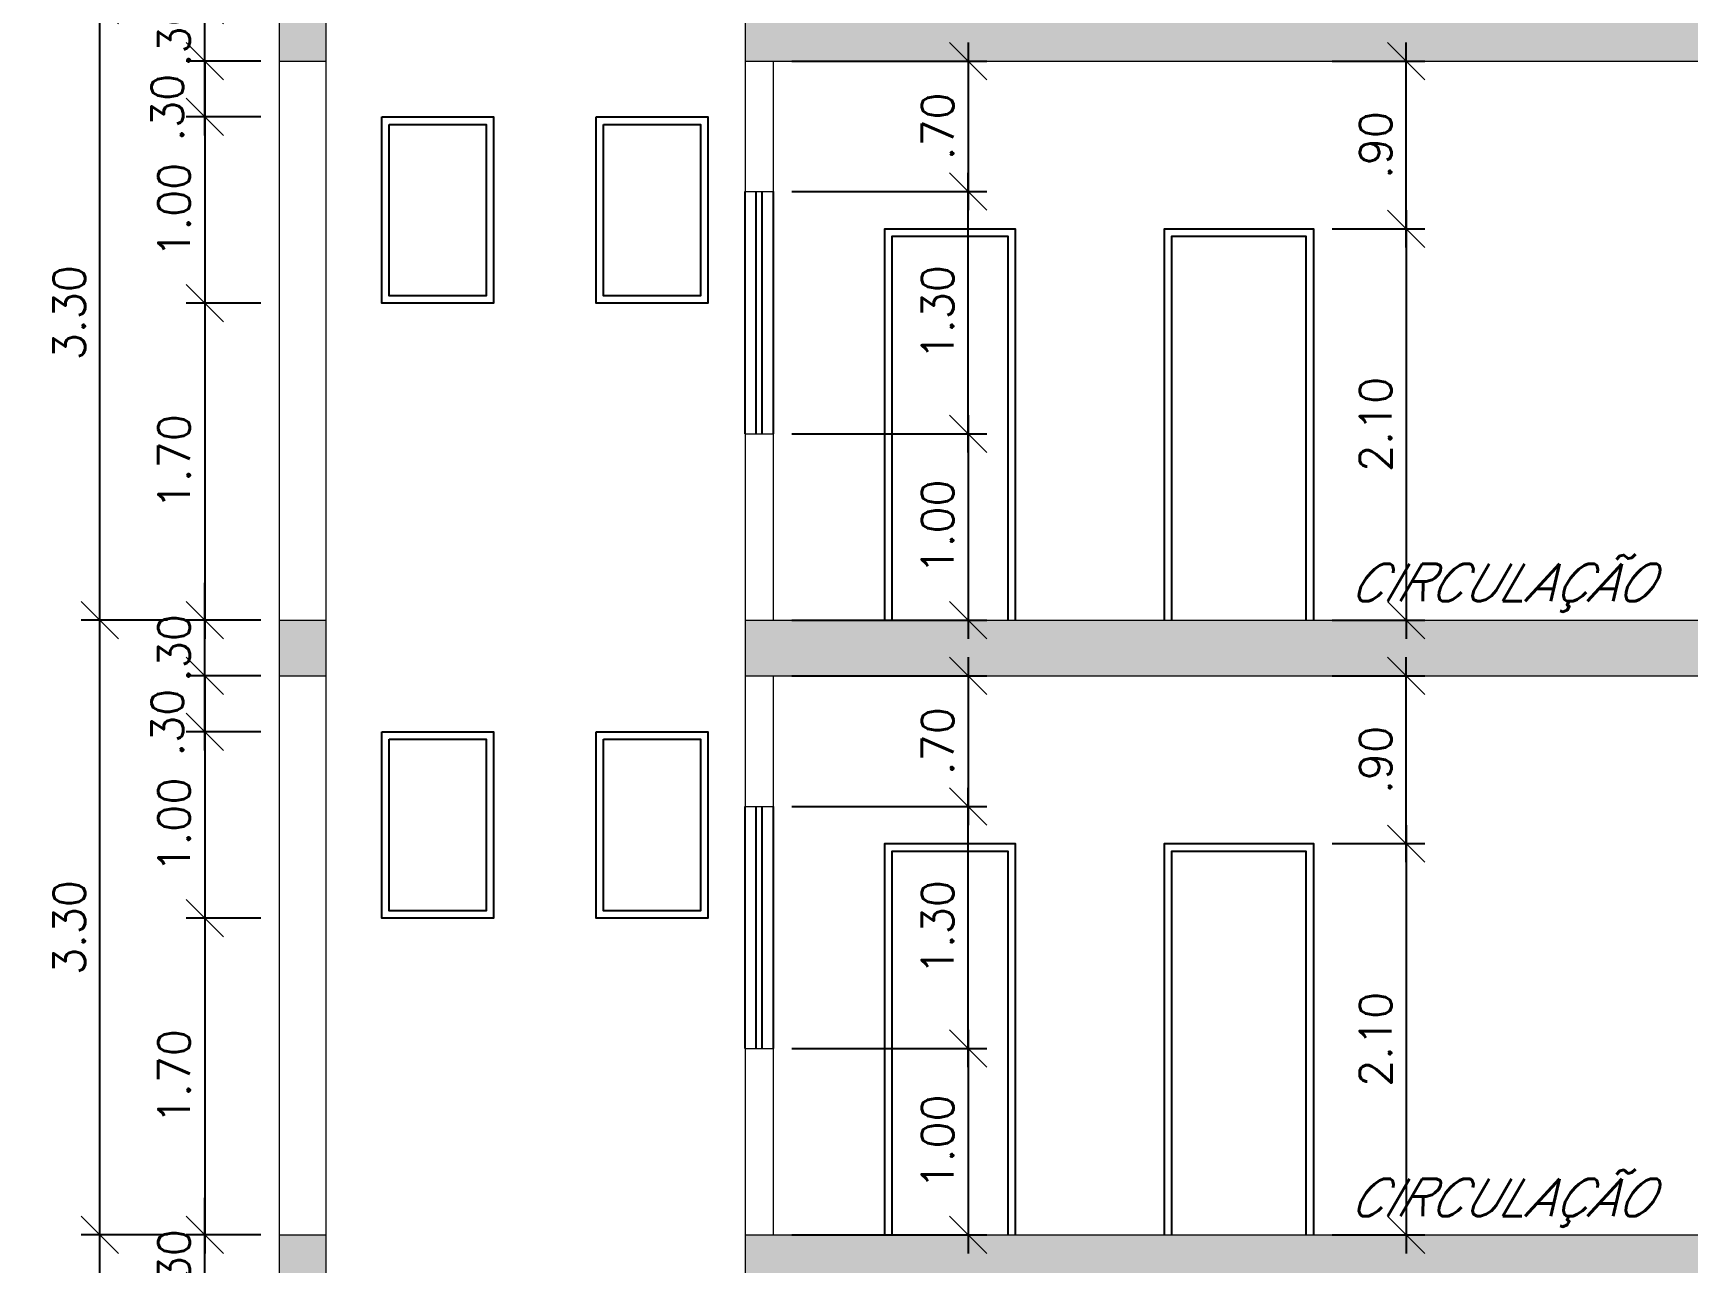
# Model space of a CAD drawing. Header units: millimetres. Extents: x 521 to 1055, y 261 to 520.
# Drawn here: x 798.71 to 807.59, y 489.6 to 496.2 of the extents above; entities that cross this region are included whole.
import ezdxf

# ---------------------------------------------------------------- set-up
doc = ezdxf.new("R2010")
doc.units = ezdxf.units.MM
doc.linetypes.add('CONTINU', pattern=[0])
doc.layers.add('0.1', color=8, linetype='Continuous', lineweight=13)
doc.styles.add('ROMANS', font='romans')
doc.styles.get("Standard").update_dxf_attribs({"font": 'romans.shx'})
doc.dimstyles.new('Fares Eng - 50', dxfattribs={"dimscale": 2, "dimtxt": 0.085, "dimasz": 0.1, "dimexe": 0.05, "dimexo": 0.05, "dimgap": 0.04, "dimtad": 1, "dimzin": 4, "dimdsep": 46, "dimtxsty": 'ROMANS', "dimblk1": 'OBLIQUE', "dimblk2": 'OBLIQUE', "dimsah": 1, "dimcen": 0.05, "dimdle": 0.05, "dimclrd": 8, "dimclre": 8, "dimclrt": 8, "dimaunit": 1, "dimadec": 0, "dimazin": 0, "dimtfac": 1, "dimtix": 1, "dimtmove": 2, "dimatfit": 0, "dimldrblk": 'OPEN90', "dimfxl": 1, "dimtolj": 1, "dimtzin": 0, "dimarcsym": 0})
pattern_1 = [(50, (0, 0), (0.273277003, -0.02390863), [0.028575, -0.314325]), (355, (0, 0), (-0.05286424, 0.286584964), [0.02286, -0.25146]), (100.451, (0.02277, -0.002), (0.22041375, 0.26267503), [0.024285, -0.267135]), (46.1842, (0, 0.0762), (0.40661856, -0.06306349), [0.0428625, -0.4714875]), (96.6356, (0.0339, 0.07094), (0.35610635, 0.37113833), [0.0364275, -0.4007025]), (351.184, (0, 0.0762), (0.3561069, 0.37113768), [0.03429, -0.37719]), (21, (0.0381, 0.05715), (0.22742232, -0.15339828), [0.028575, -0.314325]), (326, (0.0381, 0.05715), (0.09270304, 0.27628195), [0.02286, -0.25146]), (71.4514, (0.05705, 0.04437), (0.320124736, 0.12288429), [0.024285, -0.267135]), (37.5, (0, 0), (0.004632905, 0.126832558), [0, -0.248412, 0, -0.25527, 0, -0.2524125]), (7.5, (0, 0), (0.100229494, 0.150270862), [0, -0.145542, 0, -0.242697, 0, -0.0962025]), (327.5, (-0.08496, 0), (0.203385893, -0.008593116), [0, -0.09525, 0, -0.29718, 0, -0.394335]), (317.5, (-0.12306, 0), (0.222193772, 0.038139737), [0, -0.123825, 0, -0.197358, 0, -0.280035])]

# ---------------------------------------------------------------- blocks, each defined once
blk = doc.blocks.new('_OBLIQUE')
at = {"color": 0, "linetype": 'ByBlock'}
blk.add_line((-0.5, -0.5), (0.5, 0.5), dxfattribs=at)
blk = doc.blocks.new('*D2019')
at = {"layer": '0.1', "color": 8, "linetype": 'CONTINU', "lineweight": -2, "transparency": 16777216}
for p, q in [((799.6276, 495.6462), (799.6276, 496.1462)), ((799.9277, 496.0462), (799.5276, 496.0462)), ((799.9277, 495.7462), (799.5276, 495.7462))]:
    blk.add_line(p, q, dxfattribs=at)
at = {"layer": 'DEFPOINTS', "color": 0, "linetype": 'CONTINU', "lineweight": -2, "transparency": 16777216}
for p in [(799.6276, 496.0462), (800.0277, 496.0462), (800.0277, 495.7462)]:
    blk.add_point(p, dxfattribs=at)
at = {"layer": '0.1', "color": 8, "linetype": 'CONTINU', "lineweight": -2, "transparency": 16777216, "xscale": 0.2, "yscale": 0.2, "zscale": 0.2}
for p, rotation in [((799.6276, 496.0462), 90), ((799.6276, 495.7462), 270)]:
    blk.add_blockref('_OBLIQUE', p, dxfattribs=dict(at, rotation=rotation))
at = {"layer": '0.1', "color": 8, "linetype": 'CONTINU', "lineweight": -2, "transparency": 16777216, "insert": (799.4276, 495.7962), "char_height": 0.17, "attachment_point": 5, "rotation": 90, "style": 'ROMANS'}
blk.add_mtext('\\A1;.30', dxfattribs=at)
blk = doc.blocks.new('_Open90')
at = {"color": 0, "linetype": 'ByBlock', "lineweight": -2}
for p, q in [((-0.5, 0.5), (0, 0)), ((0, 0), (-1, 0)), ((0, 0), (-0.5, -0.5))]:
    blk.add_line(p, q, dxfattribs=at)
blk = doc.blocks.new('*D2020')
at = {"layer": '0.1', "color": 8, "linetype": 'CONTINU', "lineweight": -2, "transparency": 16777216}
for p, q in [((799.6276, 496.3462), (799.6276, 496.5462)), ((799.9277, 496.3462), (799.5276, 496.3462)), ((799.6276, 496.0462), (799.6276, 496.3462)), ((799.9277, 496.0462), (799.5276, 496.0462)), ((799.6276, 496.0462), (799.6276, 495.8462))]:
    blk.add_line(p, q, dxfattribs=at)
at = {"layer": 'DEFPOINTS', "color": 0, "linetype": 'CONTINU', "lineweight": -2, "transparency": 16777216}
for p in [(799.6276, 496.3462), (800.0277, 496.3462), (800.0277, 496.0462)]:
    blk.add_point(p, dxfattribs=at)
at = {"layer": '0.1', "color": 8, "linetype": 'CONTINU', "lineweight": -2, "transparency": 16777216, "xscale": 0.2, "yscale": 0.2, "zscale": 0.2}
for p, rotation in [((799.6276, 496.3462), 270), ((799.6276, 496.0462), 90)]:
    blk.add_blockref('_OBLIQUE', p, dxfattribs=dict(at, rotation=rotation))
at = {"layer": '0.1', "color": 8, "linetype": 'CONTINU', "lineweight": -2, "transparency": 16777216, "insert": (799.4626, 496.1962), "char_height": 0.17, "attachment_point": 5, "rotation": 90, "style": 'ROMANS'}
blk.add_mtext('\\A1;.30', dxfattribs=at)
blk = doc.blocks.new('*D2018')
at = {"layer": '0.1', "color": 8, "linetype": 'CONTINU', "lineweight": -2, "transparency": 16777216}
for p, q in [((799.6276, 495.8462), (799.6276, 494.6462)), ((799.9277, 495.7462), (799.5276, 495.7462)), ((799.9277, 494.7462), (799.5276, 494.7462))]:
    blk.add_line(p, q, dxfattribs=at)
at = {"layer": 'DEFPOINTS', "color": 0, "linetype": 'CONTINU', "lineweight": -2, "transparency": 16777216}
for p in [(800.0277, 495.7462), (799.6276, 494.7462), (800.0277, 494.7462)]:
    blk.add_point(p, dxfattribs=at)
at = {"layer": '0.1', "color": 8, "linetype": 'CONTINU', "lineweight": -2, "transparency": 16777216, "xscale": 0.2, "yscale": 0.2, "zscale": 0.2}
for p, rotation in [((799.6276, 495.7462), 90), ((799.6276, 494.7462), 270)]:
    blk.add_blockref('_OBLIQUE', p, dxfattribs=dict(at, rotation=rotation))
at = {"layer": '0.1', "color": 8, "linetype": 'CONTINU', "lineweight": -2, "transparency": 16777216, "insert": (799.4626, 495.2462), "char_height": 0.17, "attachment_point": 5, "rotation": 90, "style": 'ROMANS'}
blk.add_mtext('\\A1;1.00', dxfattribs=at)
blk = doc.blocks.new('*D2021')
at = {"layer": '0.1', "color": 8, "linetype": 'CONTINU', "lineweight": -2, "transparency": 16777216}
for p, q in [((799.6276, 494.8462), (799.6276, 492.9462)), ((799.9277, 494.7462), (799.5276, 494.7462)), ((799.9277, 493.0462), (799.5276, 493.0462))]:
    blk.add_line(p, q, dxfattribs=at)
at = {"layer": 'DEFPOINTS', "color": 0, "linetype": 'CONTINU', "lineweight": -2, "transparency": 16777216}
for p in [(800.0277, 494.7462), (799.6276, 493.0462), (800.0277, 493.0462)]:
    blk.add_point(p, dxfattribs=at)
at = {"layer": '0.1', "color": 8, "linetype": 'CONTINU', "lineweight": -2, "transparency": 16777216, "xscale": 0.2, "yscale": 0.2, "zscale": 0.2}
for p, rotation in [((799.6276, 494.7462), 90), ((799.6276, 493.0462), 270)]:
    blk.add_blockref('_OBLIQUE', p, dxfattribs=dict(at, rotation=rotation))
at = {"layer": '0.1', "color": 8, "linetype": 'CONTINU', "lineweight": -2, "transparency": 16777216, "insert": (799.4626, 493.8962), "char_height": 0.17, "attachment_point": 5, "rotation": 90, "style": 'ROMANS'}
blk.add_mtext('\\A1;1.70', dxfattribs=at)
blk = doc.blocks.new('*D2023')
at = {"layer": '0.1', "color": 8, "linetype": 'CONTINU', "lineweight": -2, "transparency": 16777216}
for p, q in [((799.6276, 492.3462), (799.6276, 492.8462)), ((799.9277, 492.7462), (799.5276, 492.7462)), ((799.9277, 492.4462), (799.5276, 492.4462))]:
    blk.add_line(p, q, dxfattribs=at)
at = {"layer": 'DEFPOINTS', "color": 0, "linetype": 'CONTINU', "lineweight": -2, "transparency": 16777216}
for p in [(799.6276, 492.7462), (800.0277, 492.7462), (800.0277, 492.4462)]:
    blk.add_point(p, dxfattribs=at)
at = {"layer": '0.1', "color": 8, "linetype": 'CONTINU', "lineweight": -2, "transparency": 16777216, "xscale": 0.2, "yscale": 0.2, "zscale": 0.2}
for p, rotation in [((799.6276, 492.7462), 90), ((799.6276, 492.4462), 270)]:
    blk.add_blockref('_OBLIQUE', p, dxfattribs=dict(at, rotation=rotation))
at = {"layer": '0.1', "color": 8, "linetype": 'CONTINU', "lineweight": -2, "transparency": 16777216, "insert": (799.4276, 492.4962), "char_height": 0.17, "attachment_point": 5, "rotation": 90, "style": 'ROMANS'}
blk.add_mtext('\\A1;.30', dxfattribs=at)
blk = doc.blocks.new('*D2024')
at = {"layer": '0.1', "color": 8, "linetype": 'CONTINU', "lineweight": -2, "transparency": 16777216}
for p, q in [((799.6276, 493.0462), (799.6276, 493.2462)), ((799.9277, 493.0462), (799.5276, 493.0462)), ((799.6276, 492.7462), (799.6276, 493.0462)), ((799.9277, 492.7462), (799.5276, 492.7462)), ((799.6276, 492.7462), (799.6276, 492.5462))]:
    blk.add_line(p, q, dxfattribs=at)
at = {"layer": 'DEFPOINTS', "color": 0, "linetype": 'CONTINU', "lineweight": -2, "transparency": 16777216}
for p in [(799.6276, 493.0462), (800.0277, 493.0462), (800.0277, 492.7462)]:
    blk.add_point(p, dxfattribs=at)
at = {"layer": '0.1', "color": 8, "linetype": 'CONTINU', "lineweight": -2, "transparency": 16777216, "xscale": 0.2, "yscale": 0.2, "zscale": 0.2}
for p, rotation in [((799.6276, 493.0462), 270), ((799.6276, 492.7462), 90)]:
    blk.add_blockref('_OBLIQUE', p, dxfattribs=dict(at, rotation=rotation))
at = {"layer": '0.1', "color": 8, "linetype": 'CONTINU', "lineweight": -2, "transparency": 16777216, "insert": (799.4626, 492.8962), "char_height": 0.17, "attachment_point": 5, "rotation": 90, "style": 'ROMANS'}
blk.add_mtext('\\A1;.30', dxfattribs=at)
blk = doc.blocks.new('*D2022')
at = {"layer": '0.1', "color": 8, "linetype": 'CONTINU', "lineweight": -2, "transparency": 16777216}
for p, q in [((799.6276, 492.5462), (799.6276, 491.3462)), ((799.9277, 492.4462), (799.5276, 492.4462)), ((799.9277, 491.4462), (799.5276, 491.4462))]:
    blk.add_line(p, q, dxfattribs=at)
at = {"layer": 'DEFPOINTS', "color": 0, "linetype": 'CONTINU', "lineweight": -2, "transparency": 16777216}
for p in [(800.0277, 492.4462), (799.6276, 491.4462), (800.0277, 491.4462)]:
    blk.add_point(p, dxfattribs=at)
at = {"layer": '0.1', "color": 8, "linetype": 'CONTINU', "lineweight": -2, "transparency": 16777216, "xscale": 0.2, "yscale": 0.2, "zscale": 0.2}
for p, rotation in [((799.6276, 492.4462), 90), ((799.6276, 491.4462), 270)]:
    blk.add_blockref('_OBLIQUE', p, dxfattribs=dict(at, rotation=rotation))
at = {"layer": '0.1', "color": 8, "linetype": 'CONTINU', "lineweight": -2, "transparency": 16777216, "insert": (799.4626, 491.9462), "char_height": 0.17, "attachment_point": 5, "rotation": 90, "style": 'ROMANS'}
blk.add_mtext('\\A1;1.00', dxfattribs=at)
blk = doc.blocks.new('*D2025')
at = {"layer": '0.1', "color": 8, "linetype": 'CONTINU', "lineweight": -2, "transparency": 16777216}
for p, q in [((799.6276, 491.5462), (799.6276, 489.6462)), ((799.9277, 491.4462), (799.5276, 491.4462)), ((799.9277, 489.7462), (799.5276, 489.7462))]:
    blk.add_line(p, q, dxfattribs=at)
at = {"layer": 'DEFPOINTS', "color": 0, "linetype": 'CONTINU', "lineweight": -2, "transparency": 16777216}
for p in [(800.0277, 491.4462), (799.6276, 489.7462), (800.0277, 489.7462)]:
    blk.add_point(p, dxfattribs=at)
at = {"layer": '0.1', "color": 8, "linetype": 'CONTINU', "lineweight": -2, "transparency": 16777216, "xscale": 0.2, "yscale": 0.2, "zscale": 0.2}
for p, rotation in [((799.6276, 491.4462), 90), ((799.6276, 489.7462), 270)]:
    blk.add_blockref('_OBLIQUE', p, dxfattribs=dict(at, rotation=rotation))
at = {"layer": '0.1', "color": 8, "linetype": 'CONTINU', "lineweight": -2, "transparency": 16777216, "insert": (799.4626, 490.5962), "char_height": 0.17, "attachment_point": 5, "rotation": 90, "style": 'ROMANS'}
blk.add_mtext('\\A1;1.70', dxfattribs=at)
blk = doc.blocks.new('*D2028')
at = {"layer": '0.1', "color": 8, "linetype": 'CONTINU', "lineweight": -2, "transparency": 16777216}
for p, q in [((799.6276, 489.7462), (799.6276, 489.9462)), ((799.9277, 489.7462), (799.5276, 489.7462)), ((799.6276, 489.4462), (799.6276, 489.7462)), ((799.9277, 489.4462), (799.5276, 489.4462)), ((799.6276, 489.4462), (799.6276, 489.2462))]:
    blk.add_line(p, q, dxfattribs=at)
at = {"layer": 'DEFPOINTS', "color": 0, "linetype": 'CONTINU', "lineweight": -2, "transparency": 16777216}
for p in [(799.6276, 489.7462), (800.0277, 489.7462), (800.0277, 489.4462)]:
    blk.add_point(p, dxfattribs=at)
at = {"layer": '0.1', "color": 8, "linetype": 'CONTINU', "lineweight": -2, "transparency": 16777216, "xscale": 0.2, "yscale": 0.2, "zscale": 0.2}
for p, rotation in [((799.6276, 489.7462), 270), ((799.6276, 489.4462), 90)]:
    blk.add_blockref('_OBLIQUE', p, dxfattribs=dict(at, rotation=rotation))
at = {"layer": '0.1', "color": 8, "linetype": 'CONTINU', "lineweight": -2, "transparency": 16777216, "insert": (799.4626, 489.5962), "char_height": 0.17, "attachment_point": 5, "rotation": 90, "style": 'ROMANS'}
blk.add_mtext('\\A1;.30', dxfattribs=at)
blk = doc.blocks.new('*D2041')
at = {"layer": '0.1', "color": 8, "linetype": 'CONTINU', "lineweight": -2, "transparency": 16777216}
for p, q in [((799.065, 486.3462), (799.065, 489.8462)), ((799.4276, 489.7462), (798.965, 489.7462)), ((799.4276, 486.4462), (798.965, 486.4462))]:
    blk.add_line(p, q, dxfattribs=at)
at = {"layer": 'DEFPOINTS', "color": 0, "linetype": 'CONTINU', "lineweight": -2, "transparency": 16777216}
for p in [(799.065, 489.7462), (799.5276, 489.7462), (799.5276, 486.4462)]:
    blk.add_point(p, dxfattribs=at)
at = {"layer": '0.1', "color": 8, "linetype": 'CONTINU', "lineweight": -2, "transparency": 16777216, "xscale": 0.2, "yscale": 0.2, "zscale": 0.2}
for p, rotation in [((799.065, 489.7462), 90), ((799.065, 486.4462), 270)]:
    blk.add_blockref('_OBLIQUE', p, dxfattribs=dict(at, rotation=rotation))
at = {"layer": '0.1', "color": 8, "linetype": 'CONTINU', "lineweight": -2, "transparency": 16777216, "insert": (798.9, 488.0962), "char_height": 0.17, "attachment_point": 5, "rotation": 90, "style": 'ROMANS'}
blk.add_mtext('\\A1;3.30', dxfattribs=at)
blk = doc.blocks.new('*D2042')
at = {"layer": '0.1', "color": 8, "linetype": 'CONTINU', "lineweight": -2, "transparency": 16777216}
for p, q in [((799.065, 489.6462), (799.065, 493.1462)), ((799.4276, 493.0462), (798.965, 493.0462)), ((799.4276, 489.7462), (798.965, 489.7462))]:
    blk.add_line(p, q, dxfattribs=at)
at = {"layer": 'DEFPOINTS', "color": 0, "linetype": 'CONTINU', "lineweight": -2, "transparency": 16777216}
for p in [(799.065, 493.0462), (799.5276, 493.0462), (799.5276, 489.7462)]:
    blk.add_point(p, dxfattribs=at)
at = {"layer": '0.1', "color": 8, "linetype": 'CONTINU', "lineweight": -2, "transparency": 16777216, "xscale": 0.2, "yscale": 0.2, "zscale": 0.2}
for p, rotation in [((799.065, 493.0462), 90), ((799.065, 489.7462), 270)]:
    blk.add_blockref('_OBLIQUE', p, dxfattribs=dict(at, rotation=rotation))
at = {"layer": '0.1', "color": 8, "linetype": 'CONTINU', "lineweight": -2, "transparency": 16777216, "insert": (798.9, 491.3962), "char_height": 0.17, "attachment_point": 5, "rotation": 90, "style": 'ROMANS'}
blk.add_mtext('\\A1;3.30', dxfattribs=at)
blk = doc.blocks.new('*D2043')
at = {"layer": '0.1', "color": 8, "linetype": 'CONTINU', "lineweight": -2, "transparency": 16777216}
for p, q in [((799.065, 492.9462), (799.065, 496.4462)), ((799.4276, 496.3462), (798.965, 496.3462)), ((799.4276, 493.0462), (798.965, 493.0462))]:
    blk.add_line(p, q, dxfattribs=at)
at = {"layer": 'DEFPOINTS', "color": 0, "linetype": 'CONTINU', "lineweight": -2, "transparency": 16777216}
for p in [(799.065, 496.3462), (799.5276, 496.3462), (799.5276, 493.0462)]:
    blk.add_point(p, dxfattribs=at)
at = {"layer": '0.1', "color": 8, "linetype": 'CONTINU', "lineweight": -2, "transparency": 16777216, "xscale": 0.2, "yscale": 0.2, "zscale": 0.2}
for p, rotation in [((799.065, 496.3462), 90), ((799.065, 493.0462), 270)]:
    blk.add_blockref('_OBLIQUE', p, dxfattribs=dict(at, rotation=rotation))
at = {"layer": '0.1', "color": 8, "linetype": 'CONTINU', "lineweight": -2, "transparency": 16777216, "insert": (798.9, 494.6962), "char_height": 0.17, "attachment_point": 5, "rotation": 90, "style": 'ROMANS'}
blk.add_mtext('\\A1;3.30', dxfattribs=at)
blk = doc.blocks.new('*D2047')
at = {"layer": '0.1', "color": 8, "linetype": 'CONTINU', "lineweight": -2, "transparency": 16777216}
for p, q in [((798.4428, 479.4462), (798.4428, 507.5462)), ((798.865, 507.4462), (798.3428, 507.4462)), ((798.865, 479.5462), (798.3428, 479.5462))]:
    blk.add_line(p, q, dxfattribs=at)
at = {"layer": 'DEFPOINTS', "color": 0, "linetype": 'CONTINU', "lineweight": -2, "transparency": 16777216}
for p in [(798.4428, 507.4462), (798.965, 507.4462), (798.965, 479.5462)]:
    blk.add_point(p, dxfattribs=at)
at = {"layer": '0.1', "color": 8, "linetype": 'CONTINU', "lineweight": -2, "transparency": 16777216, "xscale": 0.2, "yscale": 0.2, "zscale": 0.2}
for p, rotation in [((798.4428, 507.4462), 90), ((798.4428, 479.5462), 270)]:
    blk.add_blockref('_OBLIQUE', p, dxfattribs=dict(at, rotation=rotation))
at = {"layer": '0.1', "color": 8, "linetype": 'CONTINU', "lineweight": -2, "transparency": 16777216, "insert": (798.2778, 493.4962), "char_height": 0.17, "attachment_point": 5, "rotation": 90, "style": 'ROMANS'}
blk.add_mtext('\\A1;27.90', dxfattribs=at)
blk = doc.blocks.new('*D2082')
at = {"layer": '0.1', "color": 8, "linetype": 'CONTINU', "lineweight": -2, "transparency": 16777216}
for p, q in [((806.0761, 495.2462), (806.0761, 492.9462)), ((805.6777, 495.1462), (806.1761, 495.1462)), ((805.6777, 493.0462), (806.1761, 493.0462))]:
    blk.add_line(p, q, dxfattribs=at)
at = {"layer": 'DEFPOINTS', "color": 0, "linetype": 'CONTINU', "lineweight": -2, "transparency": 16777216}
for p in [(805.5777, 495.1462), (805.5777, 493.0462), (806.0761, 493.0462)]:
    blk.add_point(p, dxfattribs=at)
at = {"layer": '0.1', "color": 8, "linetype": 'CONTINU', "lineweight": -2, "transparency": 16777216, "xscale": 0.2, "yscale": 0.2, "zscale": 0.2}
for p, rotation in [((806.0761, 495.1462), 90), ((806.0761, 493.0462), 270)]:
    blk.add_blockref('_OBLIQUE', p, dxfattribs=dict(at, rotation=rotation))
at = {"layer": '0.1', "color": 8, "linetype": 'CONTINU', "lineweight": -2, "transparency": 16777216, "insert": (805.9111, 494.0962), "char_height": 0.17, "attachment_point": 5, "rotation": 90, "style": 'ROMANS'}
blk.add_mtext('\\A1;2.10', dxfattribs=at)
blk = doc.blocks.new('*D2083')
at = {"layer": '0.1', "color": 8, "linetype": 'CONTINU', "lineweight": -2, "transparency": 16777216}
for p, q in [((806.0761, 495.0462), (806.0761, 496.1462)), ((805.6777, 496.0462), (806.1761, 496.0462)), ((805.6777, 495.1462), (806.1761, 495.1462))]:
    blk.add_line(p, q, dxfattribs=at)
at = {"layer": 'DEFPOINTS', "color": 0, "linetype": 'CONTINU', "lineweight": -2, "transparency": 16777216}
for p in [(805.5777, 496.0462), (806.0761, 496.0462), (805.5777, 495.1462)]:
    blk.add_point(p, dxfattribs=at)
at = {"layer": '0.1', "color": 8, "linetype": 'CONTINU', "lineweight": -2, "transparency": 16777216, "xscale": 0.2, "yscale": 0.2, "zscale": 0.2}
for p, rotation in [((806.0761, 496.0462), 90), ((806.0761, 495.1462), 270)]:
    blk.add_blockref('_OBLIQUE', p, dxfattribs=dict(at, rotation=rotation))
at = {"layer": '0.1', "color": 8, "linetype": 'CONTINU', "lineweight": -2, "transparency": 16777216, "insert": (805.9111, 495.5962), "char_height": 0.17, "attachment_point": 5, "rotation": 90, "style": 'ROMANS'}
blk.add_mtext('\\A1;.90', dxfattribs=at)
blk = doc.blocks.new('*D2096')
at = {"layer": '0.1', "color": 8, "linetype": 'CONTINU', "lineweight": -2, "transparency": 16777216}
for p, q in [((806.0761, 491.9462), (806.0761, 489.6462)), ((805.6777, 491.8462), (806.1761, 491.8462)), ((805.6777, 489.7462), (806.1761, 489.7462))]:
    blk.add_line(p, q, dxfattribs=at)
at = {"layer": 'DEFPOINTS', "color": 0, "linetype": 'CONTINU', "lineweight": -2, "transparency": 16777216}
for p in [(805.5777, 491.8462), (805.5777, 489.7462), (806.0761, 489.7462)]:
    blk.add_point(p, dxfattribs=at)
at = {"layer": '0.1', "color": 8, "linetype": 'CONTINU', "lineweight": -2, "transparency": 16777216, "xscale": 0.2, "yscale": 0.2, "zscale": 0.2}
for p, rotation in [((806.0761, 491.8462), 90), ((806.0761, 489.7462), 270)]:
    blk.add_blockref('_OBLIQUE', p, dxfattribs=dict(at, rotation=rotation))
at = {"layer": '0.1', "color": 8, "linetype": 'CONTINU', "lineweight": -2, "transparency": 16777216, "insert": (805.9111, 490.7962), "char_height": 0.17, "attachment_point": 5, "rotation": 90, "style": 'ROMANS'}
blk.add_mtext('\\A1;2.10', dxfattribs=at)
blk = doc.blocks.new('*D2097')
at = {"layer": '0.1', "color": 8, "linetype": 'CONTINU', "lineweight": -2, "transparency": 16777216}
for p, q in [((806.0761, 491.7462), (806.0761, 492.8462)), ((805.6777, 492.7462), (806.1761, 492.7462)), ((805.6777, 491.8462), (806.1761, 491.8462))]:
    blk.add_line(p, q, dxfattribs=at)
at = {"layer": 'DEFPOINTS', "color": 0, "linetype": 'CONTINU', "lineweight": -2, "transparency": 16777216}
for p in [(805.5777, 492.7462), (806.0761, 492.7462), (805.5777, 491.8462)]:
    blk.add_point(p, dxfattribs=at)
at = {"layer": '0.1', "color": 8, "linetype": 'CONTINU', "lineweight": -2, "transparency": 16777216, "xscale": 0.2, "yscale": 0.2, "zscale": 0.2}
for p, rotation in [((806.0761, 492.7462), 90), ((806.0761, 491.8462), 270)]:
    blk.add_blockref('_OBLIQUE', p, dxfattribs=dict(at, rotation=rotation))
at = {"layer": '0.1', "color": 8, "linetype": 'CONTINU', "lineweight": -2, "transparency": 16777216, "insert": (805.9111, 492.2962), "char_height": 0.17, "attachment_point": 5, "rotation": 90, "style": 'ROMANS'}
blk.add_mtext('\\A1;.90', dxfattribs=at)
blk = doc.blocks.new('*D2178')
at = {"layer": '0.1', "color": 8, "linetype": 'CONTINU', "lineweight": -2, "transparency": 16777216}
for p, q in [((803.7254, 494.1462), (803.7254, 492.9462)), ((802.7777, 494.0462), (803.8254, 494.0462)), ((802.7777, 493.0462), (803.8254, 493.0462))]:
    blk.add_line(p, q, dxfattribs=at)
at = {"layer": 'DEFPOINTS', "color": 0, "linetype": 'CONTINU', "lineweight": -2, "transparency": 16777216}
for p in [(802.6777, 494.0462), (802.6777, 493.0462), (803.7254, 493.0462)]:
    blk.add_point(p, dxfattribs=at)
at = {"layer": '0.1', "color": 8, "linetype": 'CONTINU', "lineweight": -2, "transparency": 16777216, "xscale": 0.2, "yscale": 0.2, "zscale": 0.2}
for p, rotation in [((803.7254, 494.0462), 90), ((803.7254, 493.0462), 270)]:
    blk.add_blockref('_OBLIQUE', p, dxfattribs=dict(at, rotation=rotation))
at = {"layer": '0.1', "color": 8, "linetype": 'CONTINU', "lineweight": -2, "transparency": 16777216, "insert": (803.5604, 493.5462), "char_height": 0.17, "attachment_point": 5, "rotation": 90, "style": 'ROMANS'}
blk.add_mtext('\\A1;1.00', dxfattribs=at)
blk = doc.blocks.new('*D2179')
at = {"layer": '0.1', "color": 8, "linetype": 'CONTINU', "lineweight": -2, "transparency": 16777216}
for p, q in [((803.7254, 493.9462), (803.7254, 495.4462)), ((802.7777, 495.3462), (803.8254, 495.3462)), ((802.7777, 494.0462), (803.8254, 494.0462))]:
    blk.add_line(p, q, dxfattribs=at)
at = {"layer": 'DEFPOINTS', "color": 0, "linetype": 'CONTINU', "lineweight": -2, "transparency": 16777216}
for p in [(802.6777, 495.3462), (803.7254, 495.3462), (802.6777, 494.0462)]:
    blk.add_point(p, dxfattribs=at)
at = {"layer": '0.1', "color": 8, "linetype": 'CONTINU', "lineweight": -2, "transparency": 16777216, "xscale": 0.2, "yscale": 0.2, "zscale": 0.2}
for p, rotation in [((803.7254, 495.3462), 90), ((803.7254, 494.0462), 270)]:
    blk.add_blockref('_OBLIQUE', p, dxfattribs=dict(at, rotation=rotation))
at = {"layer": '0.1', "color": 8, "linetype": 'CONTINU', "lineweight": -2, "transparency": 16777216, "insert": (803.5604, 494.6962), "char_height": 0.17, "attachment_point": 5, "rotation": 90, "style": 'ROMANS'}
blk.add_mtext('\\A1;1.30', dxfattribs=at)
blk = doc.blocks.new('*D2180')
at = {"layer": '0.1', "color": 8, "linetype": 'CONTINU', "lineweight": -2, "transparency": 16777216}
for p, q in [((803.7254, 496.1462), (803.7254, 495.2462)), ((802.7777, 496.0462), (803.8254, 496.0462)), ((802.7777, 495.3462), (803.8254, 495.3462))]:
    blk.add_line(p, q, dxfattribs=at)
at = {"layer": 'DEFPOINTS', "color": 0, "linetype": 'CONTINU', "lineweight": -2, "transparency": 16777216}
for p in [(802.6777, 496.0462), (802.6777, 495.3462), (803.7254, 495.3462)]:
    blk.add_point(p, dxfattribs=at)
at = {"layer": '0.1', "color": 8, "linetype": 'CONTINU', "lineweight": -2, "transparency": 16777216, "xscale": 0.2, "yscale": 0.2, "zscale": 0.2}
for p, rotation in [((803.7254, 496.0462), 90), ((803.7254, 495.3462), 270)]:
    blk.add_blockref('_OBLIQUE', p, dxfattribs=dict(at, rotation=rotation))
at = {"layer": '0.1', "color": 8, "linetype": 'CONTINU', "lineweight": -2, "transparency": 16777216, "insert": (803.5604, 495.6962), "char_height": 0.17, "attachment_point": 5, "rotation": 90, "style": 'ROMANS'}
blk.add_mtext('\\A1;.70', dxfattribs=at)
blk = doc.blocks.new('*D2181')
at = {"layer": '0.1', "color": 8, "linetype": 'CONTINU', "lineweight": -2, "transparency": 16777216}
for p, q in [((803.7254, 490.8462), (803.7254, 489.6462)), ((802.7777, 490.7462), (803.8254, 490.7462)), ((802.7777, 489.7462), (803.8254, 489.7462))]:
    blk.add_line(p, q, dxfattribs=at)
at = {"layer": 'DEFPOINTS', "color": 0, "linetype": 'CONTINU', "lineweight": -2, "transparency": 16777216}
for p in [(802.6777, 490.7462), (802.6777, 489.7462), (803.7254, 489.7462)]:
    blk.add_point(p, dxfattribs=at)
at = {"layer": '0.1', "color": 8, "linetype": 'CONTINU', "lineweight": -2, "transparency": 16777216, "xscale": 0.2, "yscale": 0.2, "zscale": 0.2}
for p, rotation in [((803.7254, 490.7462), 90), ((803.7254, 489.7462), 270)]:
    blk.add_blockref('_OBLIQUE', p, dxfattribs=dict(at, rotation=rotation))
at = {"layer": '0.1', "color": 8, "linetype": 'CONTINU', "lineweight": -2, "transparency": 16777216, "insert": (803.5604, 490.2462), "char_height": 0.17, "attachment_point": 5, "rotation": 90, "style": 'ROMANS'}
blk.add_mtext('\\A1;1.00', dxfattribs=at)
blk = doc.blocks.new('*D2182')
at = {"layer": '0.1', "color": 8, "linetype": 'CONTINU', "lineweight": -2, "transparency": 16777216}
for p, q in [((803.7254, 490.6462), (803.7254, 492.1462)), ((802.7777, 492.0462), (803.8254, 492.0462)), ((802.7777, 490.7462), (803.8254, 490.7462))]:
    blk.add_line(p, q, dxfattribs=at)
at = {"layer": 'DEFPOINTS', "color": 0, "linetype": 'CONTINU', "lineweight": -2, "transparency": 16777216}
for p in [(802.6777, 492.0462), (803.7254, 492.0462), (802.6777, 490.7462)]:
    blk.add_point(p, dxfattribs=at)
at = {"layer": '0.1', "color": 8, "linetype": 'CONTINU', "lineweight": -2, "transparency": 16777216, "xscale": 0.2, "yscale": 0.2, "zscale": 0.2}
for p, rotation in [((803.7254, 492.0462), 90), ((803.7254, 490.7462), 270)]:
    blk.add_blockref('_OBLIQUE', p, dxfattribs=dict(at, rotation=rotation))
at = {"layer": '0.1', "color": 8, "linetype": 'CONTINU', "lineweight": -2, "transparency": 16777216, "insert": (803.5604, 491.3962), "char_height": 0.17, "attachment_point": 5, "rotation": 90, "style": 'ROMANS'}
blk.add_mtext('\\A1;1.30', dxfattribs=at)
blk = doc.blocks.new('*D2183')
at = {"layer": '0.1', "color": 8, "linetype": 'CONTINU', "lineweight": -2, "transparency": 16777216}
for p, q in [((803.7254, 492.8462), (803.7254, 491.9462)), ((802.7777, 492.7462), (803.8254, 492.7462)), ((802.7777, 492.0462), (803.8254, 492.0462))]:
    blk.add_line(p, q, dxfattribs=at)
at = {"layer": 'DEFPOINTS', "color": 0, "linetype": 'CONTINU', "lineweight": -2, "transparency": 16777216}
for p in [(802.6777, 492.7462), (802.6777, 492.0462), (803.7254, 492.0462)]:
    blk.add_point(p, dxfattribs=at)
at = {"layer": '0.1', "color": 8, "linetype": 'CONTINU', "lineweight": -2, "transparency": 16777216, "xscale": 0.2, "yscale": 0.2, "zscale": 0.2}
for p, rotation in [((803.7254, 492.7462), 90), ((803.7254, 492.0462), 270)]:
    blk.add_blockref('_OBLIQUE', p, dxfattribs=dict(at, rotation=rotation))
at = {"layer": '0.1', "color": 8, "linetype": 'CONTINU', "lineweight": -2, "transparency": 16777216, "insert": (803.5604, 492.3962), "char_height": 0.17, "attachment_point": 5, "rotation": 90, "style": 'ROMANS'}
blk.add_mtext('\\A1;.70', dxfattribs=at)

msp = doc.modelspace()

# ---------------------------------------------------------------- hatches: boundary and pattern name
at = {"layer": '0.1', "linetype": 'CONTINU', "lineweight": -2}
h = msp.add_hatch(dxfattribs=at)
h.set_pattern_fill('AR-CONC', color=8, scale=0.0015, style=0, double=1)
h.set_pattern_definition(pattern_1)
h.paths.add_polyline_path([(810.40733, 506.24621), (802.52774, 506.24621), (802.52774, 505.94621), (810.40733, 505.94621)])
h.paths.add_polyline_path([(800.27774, 506.24621), (800.02774, 506.24621), (800.02774, 505.94621), (800.27774, 505.94621)])
h.paths.add_polyline_path([(800.27774, 502.94621), (800.02774, 502.94621), (800.02774, 502.64621), (800.27774, 502.64621)])
h.paths.add_polyline_path([(800.27774, 499.64621), (800.02774, 499.64621), (800.02774, 499.34621), (800.27774, 499.34621)])
h.paths.add_polyline_path([(800.27774, 496.34621), (800.02774, 496.34621), (800.02774, 496.04621), (800.27774, 496.04621)])
h.paths.add_polyline_path([(810.40733, 496.34621), (802.52774, 496.34621), (802.52774, 496.04621), (810.40733, 496.04621)])
h.paths.add_polyline_path([(810.40733, 499.64621), (802.52774, 499.64621), (802.52774, 499.34621), (810.40733, 499.34621)])
h.paths.add_polyline_path([(810.40733, 502.94621), (802.52774, 502.94621), (802.52774, 502.64621), (810.40733, 502.64621)])
h = msp.add_hatch(dxfattribs=at)
h.set_pattern_fill('AR-CONC', color=8, scale=0.0015, style=0, double=1)
h.set_pattern_definition(pattern_1)
h.paths.add_polyline_path([(800.27774, 493.04621), (800.02774, 493.04621), (800.02774, 492.74621), (800.27774, 492.74621)])
h.paths.add_polyline_path([(800.27774, 489.74621), (800.02774, 489.74621), (800.02774, 489.44621), (800.27774, 489.44621)])
h.paths.add_polyline_path([(810.40733, 489.74621), (802.52774, 489.74621), (802.52774, 489.44621), (810.40733, 489.44621)])
h.paths.add_polyline_path([(810.40733, 493.04621), (802.52774, 493.04621), (802.52774, 492.74621), (810.40733, 492.74621)])

# ---------------------------------------------------------------- linework, layer by layer
at = {"layer": '0.1', "color": 7}
for p, q in [((800.02774, 507.44621), (800.02774, 479.54621)), ((800.27774, 507.44621), (800.27774, 483.14621)), ((802.52774, 496.34621), (802.52774, 495.34621)), ((800.02774, 496.04621), (800.27774, 496.04621)), ((802.52774, 496.04621), (847.52774, 496.04621)), ((802.67774, 496.04621), (802.67774, 495.34621)), ((802.52774, 495.34621), (802.67774, 495.34621)), ((802.52774, 494.04621), (802.67774, 494.04621)), ((802.52774, 494.04621), (802.52774, 493.04621)), ((802.67774, 494.04621), (802.67774, 493.04621)), ((800.02774, 493.04621), (800.27774, 493.04621)), ((802.52774, 493.04621), (802.52774, 492.04621)), ((802.52774, 493.04621), (847.52774, 493.04621)), ((800.02774, 492.74621), (800.27774, 492.74621)), ((802.52774, 492.74621), (847.52774, 492.74621)), ((802.67774, 492.74621), (802.67774, 492.04621)), ((802.52774, 492.04621), (802.67774, 492.04621)), ((802.52774, 490.74621), (802.67774, 490.74621)), ((802.52774, 490.74621), (802.52774, 489.74621)), ((802.67774, 490.74621), (802.67774, 489.74621)), ((800.02774, 489.74621), (800.27774, 489.74621)), ((802.52774, 489.74621), (802.52774, 488.74621)), ((802.52774, 489.74621), (847.52774, 489.74621))]:
    msp.add_line(p, q, dxfattribs=at)
at = {"layer": '0.1', "color": 8, "linetype": 'CONTINU', "lineweight": -2}
for p, q in [((802.52774, 494.04621), (802.52774, 495.34621)), ((802.58774, 494.04621), (802.58774, 495.34621)), ((802.61774, 495.34621), (802.61774, 494.04621)), ((802.67774, 495.34621), (802.67774, 494.04621)), ((802.52774, 490.74621), (802.52774, 492.04621)), ((802.58774, 490.74621), (802.58774, 492.04621)), ((802.61774, 492.04621), (802.61774, 490.74621)), ((802.67774, 492.04621), (802.67774, 490.74621))]:
    msp.add_line(p, q, dxfattribs=at)
for points in [[(800.57774, 495.74621), (801.17774, 495.74621), (801.17774, 494.74621), (800.57774, 494.74621)], [(800.61774, 495.70621), (801.13774, 495.70621), (801.13774, 494.78621), (800.61774, 494.78621)], [(801.72774, 495.74621), (802.32774, 495.74621), (802.32774, 494.74621), (801.72774, 494.74621)], [(801.76774, 495.70621), (802.28774, 495.70621), (802.28774, 494.78621), (801.76774, 494.78621)], [(800.57774, 492.44621), (801.17774, 492.44621), (801.17774, 491.44621), (800.57774, 491.44621)], [(800.61774, 492.40621), (801.13774, 492.40621), (801.13774, 491.48621), (800.61774, 491.48621)], [(801.72774, 492.44621), (802.32774, 492.44621), (802.32774, 491.44621), (801.72774, 491.44621)], [(801.76774, 492.40621), (802.28774, 492.40621), (802.28774, 491.48621), (801.76774, 491.48621)]]:
    msp.add_lwpolyline(points, close=True, dxfattribs=at)
for points in [[(803.27774, 493.04621), (803.27774, 495.14621), (803.97774, 495.14621), (803.97774, 493.04621)], [(804.77774, 493.04621), (804.77774, 495.14621), (805.57774, 495.14621), (805.57774, 493.04621)], [(803.31774, 493.04621), (803.31774, 495.10621), (803.93774, 495.10621), (803.93774, 493.04621)], [(804.81774, 493.04621), (804.81774, 495.10621), (805.53774, 495.10621), (805.53774, 493.04621)], [(803.27774, 489.74621), (803.27774, 491.84621), (803.97774, 491.84621), (803.97774, 489.74621)], [(804.77774, 489.74621), (804.77774, 491.84621), (805.57774, 491.84621), (805.57774, 489.74621)], [(803.31774, 489.74621), (803.31774, 491.80621), (803.93774, 491.80621), (803.93774, 489.74621)], [(804.81774, 489.74621), (804.81774, 491.80621), (805.53774, 491.80621), (805.53774, 489.74621)]]:
    msp.add_lwpolyline(points, dxfattribs=at)

# ---------------------------------------------------------------- texts
at = {"layer": '0.1', "color": 8, "oblique": 30}
for p in [(805.76284, 493.1476), (805.76284, 489.8476)]:
    msp.add_text('CIRCULAÇÃO', height=0.2, dxfattribs=at).set_placement(p)

# ---------------------------------------------------------------- dimensions: what is measured, and where the dimension line sits
at = {"layer": '0.1', "color": 8, "linetype": 'CONTINU', "lineweight": -2}
for base, p1, p2, picture, middle in [((798.44275, 507.44621), (798.96499, 479.54621), (798.96499, 507.44621), '*D2047', (798.27775, 493.49621)), ((799.62758, 496.34621), (800.02774, 496.04621), (800.02774, 496.34621), '*D2020', (799.46258, 496.19621)), ((799.06499, 496.34621), (799.52758, 493.04621), (799.52758, 496.34621), '*D2043', (798.89999, 494.69621)), ((803.72545, 495.34621), (802.67774, 496.04621), (802.67774, 495.34621), '*D2180', (803.56045, 495.69621)), ((806.07606, 496.04621), (805.57774, 495.14621), (805.57774, 496.04621), '*D2083', (805.91106, 495.59621)), ((799.62758, 494.74621), (800.02774, 495.74621), (800.02774, 494.74621), '*D2018', (799.46258, 495.24621)), ((803.72545, 495.34621), (802.67774, 494.04621), (802.67774, 495.34621), '*D2179', (803.56045, 494.69621)), ((806.07606, 493.04621), (805.57774, 495.14621), (805.57774, 493.04621), '*D2082', (805.91106, 494.09621)), ((799.62758, 493.04621), (800.02774, 494.74621), (800.02774, 493.04621), '*D2021', (799.46258, 493.89621)), ((803.72545, 493.04621), (802.67774, 494.04621), (802.67774, 493.04621), '*D2178', (803.56045, 493.54621)), ((799.62758, 493.04621), (800.02774, 492.74621), (800.02774, 493.04621), '*D2024', (799.46258, 492.89621)), ((799.06499, 493.04621), (799.52758, 489.74621), (799.52758, 493.04621), '*D2042', (798.89999, 491.39621)), ((803.72545, 492.04621), (802.67774, 492.74621), (802.67774, 492.04621), '*D2183', (803.56045, 492.39621)), ((806.07606, 492.74621), (805.57774, 491.84621), (805.57774, 492.74621), '*D2097', (805.91106, 492.29621)), ((799.62758, 491.44621), (800.02774, 492.44621), (800.02774, 491.44621), '*D2022', (799.46258, 491.94621)), ((803.72545, 492.04621), (802.67774, 490.74621), (802.67774, 492.04621), '*D2182', (803.56045, 491.39621)), ((806.07606, 489.74621), (805.57774, 491.84621), (805.57774, 489.74621), '*D2096', (805.91106, 490.79621)), ((799.62758, 489.74621), (800.02774, 491.44621), (800.02774, 489.74621), '*D2025', (799.46258, 490.59621)), ((803.72545, 489.74621), (802.67774, 490.74621), (802.67774, 489.74621), '*D2181', (803.56045, 490.24621)), ((799.62758, 489.74621), (800.02774, 489.44621), (800.02774, 489.74621), '*D2028', (799.46258, 489.59621)), ((799.06499, 489.74621), (799.52758, 486.44621), (799.52758, 489.74621), '*D2041', (798.89999, 488.09621))]:
    dim = msp.add_linear_dim(base=base, p1=p1, p2=p2, angle=90, dimstyle='Fares Eng - 50', dxfattribs=at)
    dim.commit()
    dim.dimension.update_dxf_attribs({"geometry": picture, "text_midpoint": middle})
for base, p1, p2, picture, middle in [((799.62758, 496.04621), (800.02774, 495.74621), (800.02774, 496.04621), '*D2019', (799.42758, 495.79621)), ((799.62758, 492.74621), (800.02774, 492.44621), (800.02774, 492.74621), '*D2023', (799.42758, 492.49621))]:
    dim = msp.add_linear_dim(base=base, p1=p1, p2=p2, angle=90, dimstyle='Fares Eng - 50', dxfattribs=at)
    dim.commit()
    dim.dimension.update_dxf_attribs({"geometry": picture, "text_midpoint": middle, "dimtype": 160})

doc.saveas('drawing.dxf')
